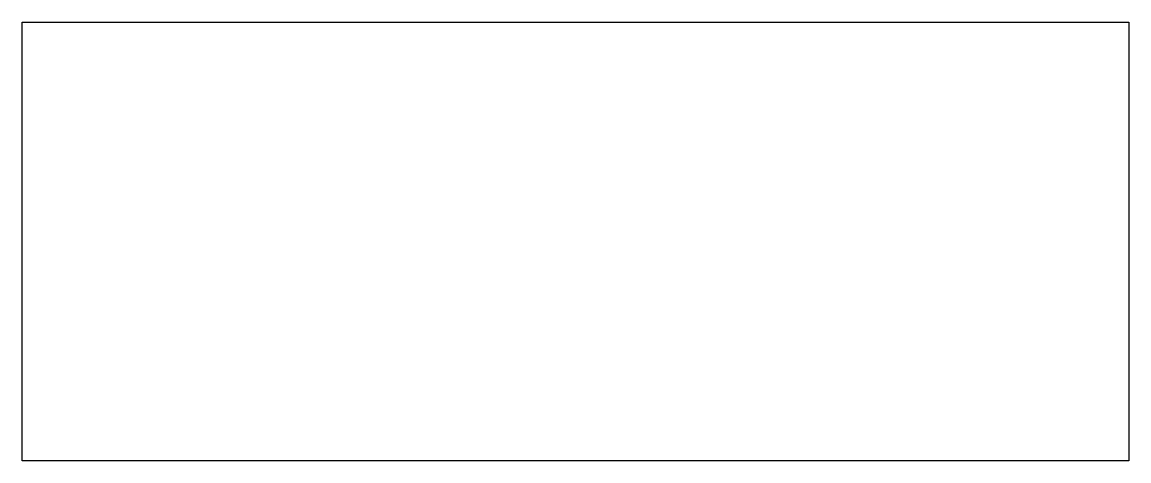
# Model space of a CAD drawing. Header units: metres. Extents: x 50 to 1060, y 50 to 450.
import ezdxf

# ---------------------------------------------------------------- set-up
doc = ezdxf.new("R2010")
doc.units = ezdxf.units.M

msp = doc.modelspace()

# ---------------------------------------------------------------- linework, layer by layer
msp.add_lwpolyline([(50, 50), (50, 450), (1059.5, 450), (1059.5, 50), (50, 50)])

doc.saveas('drawing.dxf')
